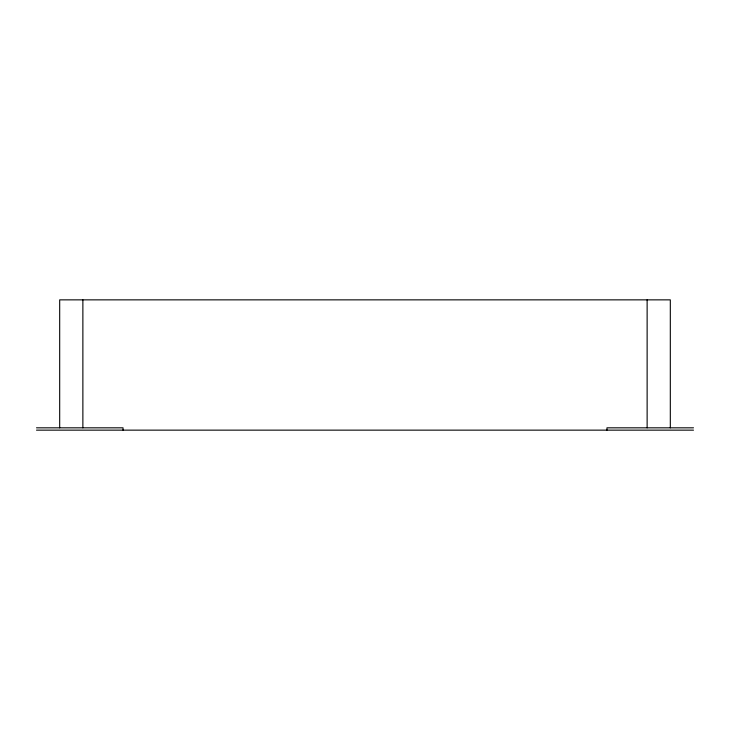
<?xml version="1.0" encoding="UTF-8"?>
<svg xmlns="http://www.w3.org/2000/svg" width="730" height="730" viewBox="0 0 730 730"><rect width="100%" height="100%" fill="white"/><g stroke="black" fill="none" stroke-linecap="round" stroke-linejoin="round"><path stroke-width="1.09" d="M36.5 427.826L123.041 427.826L123.041 430.143M693.5 427.826L606.958 427.826L606.958 430.143M36.5 430.143L693.5 430.143M670.313 427.826L670.313 299.857L59.687 299.857L59.687 427.826M647.127 299.857L647.127 427.826M82.873 299.857L82.873 427.826"/></g></svg>
